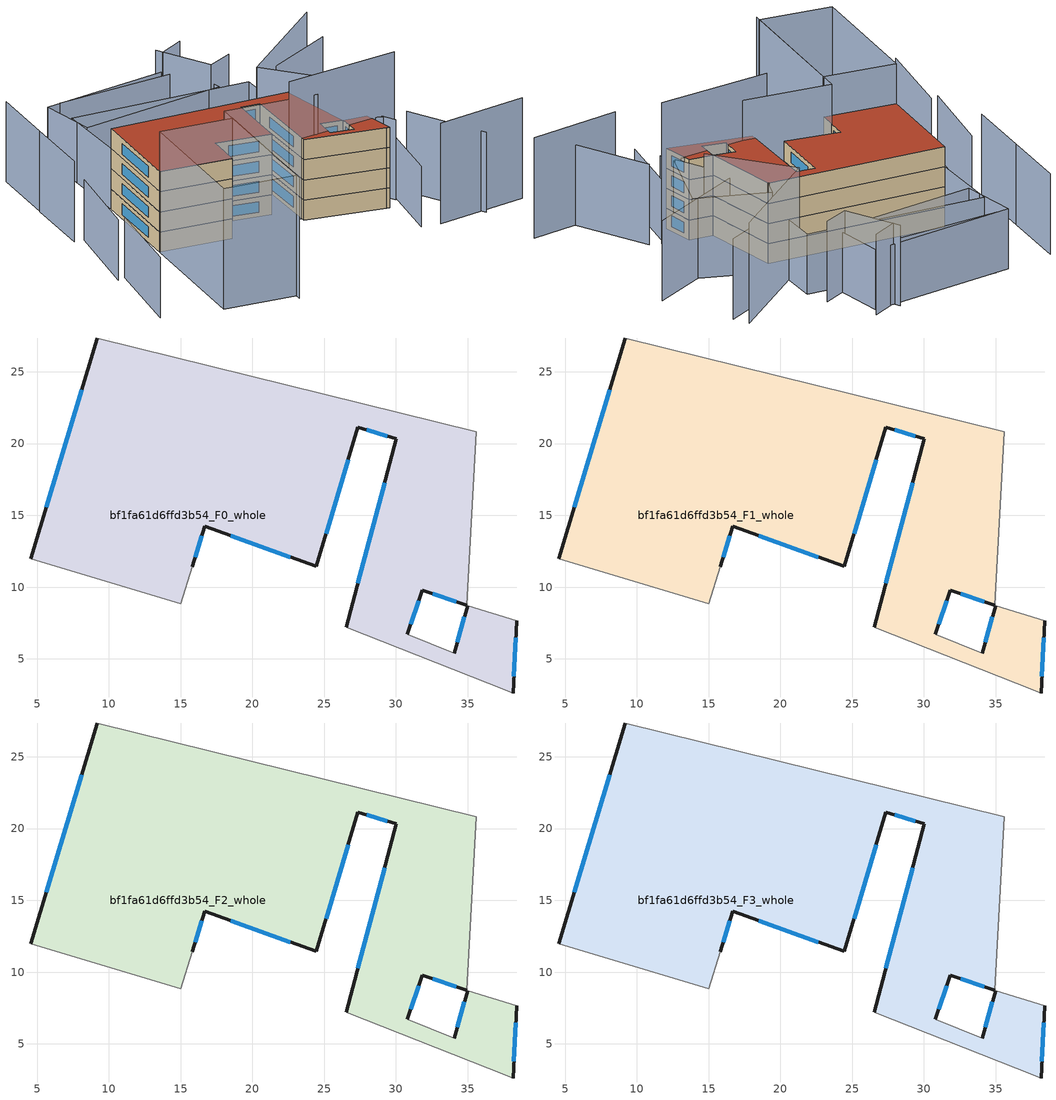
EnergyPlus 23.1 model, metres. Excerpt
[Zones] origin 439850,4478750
bf1fa61d6ffd3b54_F0_whole
 floor ground (EU_floor_Construction): 35.59,20.82 34.95,8.73 31.84,9.79 30.81,6.7 34.08,5.38 35,8.7 38.41,7.66 38.16,2.62 37.77,2.77 26.53,7.2 30.04,20.33 27.35,21.14 24.46,11.44 16.67,14.24 15.82,11.43 15.02,8.83 4.57,11.96 9.2,27.36 z0
 wall outside (EU_wall_Construction): 9.2,27.36 4.57,11.96 / 30.81,6.7 31.84,9.79 34.95,8.73 / 35,8.7 34.08,5.38 / 38.16,2.62 38.41,7.66 / 15.82,11.43 16.67,14.24 24.46,11.44 27.35,21.14 30.04,20.33 26.53,7.2 z0:3
 wall adiabatic (EU_wall_Construction): 34.95,8.73 35.59,20.82 9.2,27.36 / 34.08,5.38 30.81,6.7 / 38.41,7.66 35,8.7 / 26.53,7.2 37.77,2.77 38.16,2.62 / 4.57,11.96 15.02,8.83 15.82,11.43 z0:3
 window (EU_Window_Construction): 8.12,23.75 5.66,15.57 / 32.57,9.54 34.22,8.98 / 31.05,7.42 31.6,9.07 / 34.78,7.92 34.29,6.15 / 38.22,3.8 38.35,6.48 / 29.22,17.25 27.35,10.27 / 27.98,20.95 29.41,20.52 / 25.14,13.71 26.68,18.87 / 18.5,13.58 22.64,12.09 / 16.02,12.09 16.47,13.58 z0.7:2.3
bf1fa61d6ffd3b54_F1_whole
 floor to bf1fa61d6ffd3b54_F0_whole (EU_floor_Construction): 35.59,20.82 34.94,8.73 31.84,9.79 30.81,6.7 34.08,5.38 35,8.7 38.41,7.66 38.16,2.62 37.77,2.77 26.53,7.2 30.04,20.33 27.35,21.14 24.46,11.44 16.67,14.24 15.82,11.43 15.02,8.83 4.57,11.96 9.2,27.36 z3
 wall outside (EU_wall_Construction): 9.2,27.36 4.57,11.96 / 30.81,6.7 31.84,9.79 34.95,8.73 / 35,8.7 34.08,5.38 / 38.16,2.62 38.41,7.66 / 15.82,11.43 16.67,14.24 24.46,11.44 27.35,21.14 30.04,20.33 26.53,7.2 z3:6
 wall adiabatic (EU_wall_Construction): 34.95,8.73 35.59,20.82 9.2,27.36 / 34.08,5.38 30.81,6.7 / 38.41,7.66 35,8.7 / 26.53,7.2 37.77,2.77 38.16,2.62 / 4.57,11.96 15.02,8.83 15.82,11.43 z3:6
 window (EU_Window_Construction): 8.12,23.75 5.66,15.57 / 32.57,9.54 34.22,8.98 / 31.05,7.42 31.6,9.07 / 34.78,7.92 34.29,6.15 / 38.22,3.8 38.35,6.48 / 29.22,17.25 27.35,10.27 / 27.98,20.95 29.41,20.52 / 25.14,13.71 26.68,18.87 / 18.5,13.58 22.64,12.09 / 16.02,12.09 16.47,13.58 z3.7:5.3
bf1fa61d6ffd3b54_F2_whole
 floor to bf1fa61d6ffd3b54_F1_whole (EU_floor_Construction): 35.59,20.82 34.94,8.73 31.84,9.79 30.81,6.7 34.08,5.38 35,8.7 38.41,7.66 38.16,2.62 37.77,2.77 26.53,7.2 30.04,20.33 27.35,21.14 24.46,11.44 16.67,14.24 15.82,11.43 15.02,8.83 4.57,11.96 9.2,27.36 z6
 wall outside (EU_wall_Construction): 9.2,27.36 4.57,11.96 / 30.81,6.7 31.84,9.79 34.95,8.73 / 35,8.7 34.08,5.38 / 38.16,2.62 38.41,7.66 / 15.82,11.43 16.67,14.24 24.46,11.44 27.35,21.14 30.04,20.33 26.53,7.2 z6:9
 wall adiabatic (EU_wall_Construction): 34.95,8.73 35.59,20.82 9.2,27.36 / 34.08,5.38 30.81,6.7 / 38.41,7.66 35,8.7 / 26.53,7.2 37.77,2.77 38.16,2.62 / 4.57,11.96 15.02,8.83 15.82,11.43 z6:9
 window (EU_Window_Construction): 8.12,23.75 5.66,15.57 / 32.57,9.54 34.22,8.98 / 31.05,7.42 31.6,9.07 / 34.78,7.92 34.29,6.15 / 38.22,3.8 38.35,6.48 / 29.22,17.25 27.35,10.27 / 27.98,20.95 29.41,20.52 / 25.14,13.71 26.68,18.87 / 18.5,13.58 22.64,12.09 / 16.02,12.09 16.47,13.58 z6.7:8.3
bf1fa61d6ffd3b54_F3_whole
 floor to bf1fa61d6ffd3b54_F2_whole (EU_floor_Construction): 35.59,20.82 34.94,8.73 31.84,9.79 30.81,6.7 34.08,5.38 35,8.7 38.41,7.66 38.16,2.62 37.77,2.77 26.53,7.2 30.04,20.33 27.35,21.14 24.46,11.44 16.67,14.24 15.82,11.43 15.02,8.83 4.57,11.96 9.2,27.36 z9
 wall outside (EU_wall_Construction): 9.2,27.36 4.57,11.96 / 30.81,6.7 31.84,9.79 34.95,8.73 / 35,8.7 34.08,5.38 / 38.16,2.62 38.41,7.66 / 15.82,11.43 16.67,14.24 24.46,11.44 27.35,21.14 30.04,20.33 26.53,7.2 z9:12
 wall adiabatic (EU_wall_Construction): 34.95,8.73 35.59,20.82 9.2,27.36 / 34.08,5.38 30.81,6.7 / 38.41,7.66 35,8.7 / 26.53,7.2 37.77,2.77 38.16,2.62 / 4.57,11.96 15.02,8.83 15.82,11.43 z9:12
 window (EU_Window_Construction): 8.12,23.75 5.66,15.57 / 32.57,9.54 34.22,8.98 / 31.05,7.42 31.6,9.07 / 34.78,7.92 34.29,6.15 / 38.22,3.8 38.35,6.48 / 29.22,17.25 27.35,10.27 / 27.98,20.95 29.41,20.52 / 25.14,13.71 26.68,18.87 / 18.5,13.58 22.64,12.09 / 16.02,12.09 16.47,13.58 z9.7:11.3
 roof outside (EU_roof_Construction): 38.16,2.62 38.41,7.66 35,8.7 34.08,5.38 30.81,6.7 31.84,9.79 34.95,8.73 35.59,20.82 9.2,27.36 4.57,11.96 15.02,8.83 15.82,11.43 16.67,14.24 24.46,11.44 27.35,21.14 30.04,20.33 26.53,7.2 37.77,2.77 z12
shading: 24.59,7.97 42,6.13 z0:21; 8.59,-12.39 15.81,11.43 / 15.81,11.43 29.21,7.37 / -1.59,-8.33 4.58,11.99 / 4.58,11.99 15.05,8.82 / 15.05,8.82 8.88,-11.51 / 8.88,-11.51 -1.59,-8.33 z0:18; 39.79,-6.06 53.95,-6.78 / 40.04,12.7 33.4,24.81 / 33.4,24.81 50.86,34.37 z0:15; 37.2,-5.05 41.16,5.03 / -4.77,8.54 -10.03,-4.79 / -0.53,21.83 -5.95,8.52 / 31.97,41.18 14.11,43.62 / 35.59,20.82 9.2,27.35 / 9.2,27.35 12.01,38.7 / 12.01,38.7 38.4,32.16 / 38.4,32.16 35.59,20.82 / 34.28,33.53 11.5,34.95 / 11.5,34.95 12.05,43.75 / 12.05,43.75 34.83,42.32 / 34.83,42.32 34.28,33.53 z0:9; 47.03,-7.22 43.52,5.21 / 40.54,4.11 37.17,15.64 / 37.17,15.64 54.8,20.78 / 1.33,33.17 -1.87,22.37 / 37.93,35.82 33.8,34.64 / 33.8,34.64 31.32,43.39 / 51.6,31.84 40.08,28.46 / 4.48,43.76 1.37,33.15 / 35.84,43.55 31.64,42.27 / 46.75,17.87 39.87,5.9 / 39.87,5.9 30.21,11.45 / 30.21,11.45 37.09,23.42 / 37.09,23.42 46.75,17.87 z0:12
[Building]
EU S2 Campaign: North Axis=0; Terrain=City; Solar Distribution=FullExterior
[Site:Location]
Madrid: Latitude=40.5; Longitude=-3.5; Time Zone=1; Elevation=609
[SizingPeriod:WeatherFileDays]
AnnualSizingPeriod: Begin Month=1; Begin Day of Month=1; End Month=12; End Day of Month=31; Day of Week for Start Day=Monday; Use Weather File Daylight Saving Period=No; Use Weather File Rain and Snow Indicators=No
[MATERIAL]
EU_InternalMass_Material: Roughness=MediumRough; Thickness=0.1; Conductivity=1; Density=1800; Specific Heat=900; Thermal Absorptance=0.9; Solar Absorptance=0.7; Visible Absorptance=0.7
[MATERIAL:NOMASS] Roughness=MediumRough; Thermal Absorptance=0.9; Solar Absorptance=0.7; Visible Absorptance=0.7
Name | Thermal Resistance
EU_wall_NoMass | 0.419739
EU_roof_NoMass | 0.352165
EU_floor_NoMass | 0.608284
[WINDOWMATERIAL:SIMPLEGLAZINGSYSTEM]
EU_Window_SimpleGlazing: UFactor=4.8352; Solar Heat Gain Coefficient=0.85; Visible Transmittance=0.85
[CONSTRUCTION]
EU_wall_Construction: EU_wall_NoMass
EU_roof_Construction: EU_roof_NoMass
EU_floor_Construction: EU_floor_NoMass
EU_Window_Construction: EU_Window_SimpleGlazing
EU_InternalMass_Construction: EU_InternalMass_Material
[ZONE] Type=1; Multiplier=1; Ceiling Height=autocalculate; Volume=1180.34; Floor Area=autocalculate; Part of Total Floor Area=Yes
bf1fa61d6ffd3b54_F0_whole; bf1fa61d6ffd3b54_F1_whole; bf1fa61d6ffd3b54_F2_whole; bf1fa61d6ffd3b54_F3_whole
[INTERNALMASS] Construction=EU_InternalMass_Construction; Surface Area=393.487
Name | Zone or ZoneList
bf1fa61d6ffd3b54_F0_whole_EU_InternalMass | bf1fa61d6ffd3b54_F0_whole
bf1fa61d6ffd3b54_F1_whole_EU_InternalMass | bf1fa61d6ffd3b54_F1_whole
bf1fa61d6ffd3b54_F2_whole_EU_InternalMass | bf1fa61d6ffd3b54_F2_whole
bf1fa61d6ffd3b54_F3_whole_EU_InternalMass | bf1fa61d6ffd3b54_F3_whole
[OTHEREQUIPMENT] Fuel Type=Electricity; Design Level Calculation Method=Watts/Area; Power per Zone Floor Area=1; Fraction Latent=0; Fraction Radiant=0; Fraction Lost=0; Carbon Dioxide Generation Rate=0; EndUse Subcategory=EU_Step8_InternalGains
Name | Zone or ZoneList or Space or SpaceList | Schedule
EU_Step8_InternalGain_bf1fa61d6ffd3b54_F0_whole_f000 | bf1fa61d6ffd3b54_F0_whole | EU_Step8_GainSchedule_bf1fa61d6ffd3b54_F0_whole_f000
EU_Step8_InternalGain_bf1fa61d6ffd3b54_F1_whole_f000 | bf1fa61d6ffd3b54_F1_whole | EU_Step8_GainSchedule_bf1fa61d6ffd3b54_F1_whole_f000
EU_Step8_InternalGain_bf1fa61d6ffd3b54_F2_whole_f000 | bf1fa61d6ffd3b54_F2_whole | EU_Step8_GainSchedule_bf1fa61d6ffd3b54_F2_whole_f000
EU_Step8_InternalGain_bf1fa61d6ffd3b54_F3_whole_f000 | bf1fa61d6ffd3b54_F3_whole | EU_Step8_GainSchedule_bf1fa61d6ffd3b54_F3_whole_f000
[ZONEVENTILATION:DESIGNFLOWRATE] Schedule=EU_AlwaysOn; Design Flow Rate Calculation Method=AirChanges/Hour; Air Changes per Hour=0.703302; Ventilation Type=Natural; Fan Pressure Rise=0; Fan Total Efficiency=1; Constant Term Coefficient=1; Temperature Term Coefficient=0; Velocity Term Coefficient=0; Velocity Squared Term Coefficient=0; Minimum Indoor Temperature=-100; Maximum Indoor Temperature=100; Delta Temperature=-100; Minimum Outdoor Temperature=-100; Maximum Outdoor Temperature=100; Maximum Wind Speed=40
Name | Zone or ZoneList or Space or SpaceList
EU_ConstantAir_bf1fa61d6ffd3b54_F0_whole | bf1fa61d6ffd3b54_F0_whole
EU_ConstantAir_bf1fa61d6ffd3b54_F1_whole | bf1fa61d6ffd3b54_F1_whole
EU_ConstantAir_bf1fa61d6ffd3b54_F2_whole | bf1fa61d6ffd3b54_F2_whole
EU_ConstantAir_bf1fa61d6ffd3b54_F3_whole | bf1fa61d6ffd3b54_F3_whole
[HVACTEMPLATE:THERMOSTAT] Constant Heating Setpoint=20; Constant Cooling Setpoint=50
EU_HeatOnly_bf1fa61d6ffd3b54_F0_whole; EU_HeatOnly_bf1fa61d6ffd3b54_F1_whole; EU_HeatOnly_bf1fa61d6ffd3b54_F2_whole; EU_HeatOnly_bf1fa61d6ffd3b54_F3_whole
[HVACTEMPLATE:ZONE:IDEALLOADSAIRSYSTEM] System Availability Schedule=EU_AlwaysOn; Maximum Heating Supply Air Temperature=50; Minimum Cooling Supply Air Temperature=13; Maximum Heating Supply Air Humidity Ratio=0.0156; Minimum Cooling Supply Air Humidity Ratio=0.0077; Heating Limit=NoLimit; Cooling Limit=NoLimit; Heating Availability Schedule=EU_AlwaysOn; Cooling Availability Schedule=EU_CoolingOff; Dehumidification Control Type=ConstantSensibleHeatRatio; Cooling Sensible Heat Ratio=0.7; Dehumidification Setpoint=60; Humidification Control Type=None; Humidification Setpoint=30; Outdoor Air Method=None; Outdoor Air Flow Rate per Person=0.00944; Outdoor Air Flow Rate per Zone Floor Area=0; Outdoor Air Flow Rate per Zone=0; Demand Controlled Ventilation Type=None; Outdoor Air Economizer Type=NoEconomizer; Heat Recovery Type=None; Sensible Heat Recovery Effectiveness=0.7; Latent Heat Recovery Effectiveness=0.65
Name | Template Thermostat
bf1fa61d6ffd3b54_F0_whole | EU_HeatOnly_bf1fa61d6ffd3b54_F0_whole
bf1fa61d6ffd3b54_F1_whole | EU_HeatOnly_bf1fa61d6ffd3b54_F1_whole
bf1fa61d6ffd3b54_F2_whole | EU_HeatOnly_bf1fa61d6ffd3b54_F2_whole
bf1fa61d6ffd3b54_F3_whole | EU_HeatOnly_bf1fa61d6ffd3b54_F3_whole
[SIZING:ZONE] Zone Cooling Design Supply Air Temperature Input Method=SupplyAirTemperature; Zone Cooling Design Supply Air Temperature=13; Zone Heating Design Supply Air Temperature Input Method=SupplyAirTemperature; Zone Heating Design Supply Air Temperature=50; Zone Cooling Design Supply Air Humidity Ratio=0.008; Zone Heating Design Supply Air Humidity Ratio=0.008; Cooling Design Air Flow Method=DesignDay; Cooling Design Air Flow Rate=0; Cooling Minimum Air Flow per Zone Floor Area=0.000762; Cooling Minimum Air Flow=0; Cooling Minimum Air Flow Fraction=0.2; Heating Design Air Flow Method=DesignDay; Heating Design Air Flow Rate=0; Heating Maximum Air Flow per Zone Floor Area=0.002032; Heating Maximum Air Flow=0.141576; Heating Maximum Air Flow Fraction=0.3; Account for Dedicated Outdoor Air System=No; Dedicated Outdoor Air System Control Strategy=NeutralSupplyAir; Dedicated Outdoor Air Low Setpoint Temperature for Design=autosize; Dedicated Outdoor Air High Setpoint Temperature for Design=autosize; Zone Load Sizing Method=Sensible Load Only No Latent Load; Zone Latent Cooling Design Supply Air Humidity Ratio Input Method=HumidityRatioDifference; Zone Cooling Design Supply Air Humidity Ratio Difference=0.005; Zone Latent Heating Design Supply Air Humidity Ratio Input Method=HumidityRatioDifference; Zone Humidification Design Supply Air Humidity Ratio Difference=0.005
bf1fa61d6ffd3b54_F0_whole; bf1fa61d6ffd3b54_F1_whole; bf1fa61d6ffd3b54_F2_whole; bf1fa61d6ffd3b54_F3_whole
[SCHEDULE:CONSTANT]
Name | Hourly Value
EU_AlwaysOn | 1
EU_CoolingOff | 0
[SCHEDULE:FILE] Column Number=1; Rows to Skip at Top=0; Number of Hours of Data=8760; Column Separator=Comma; Interpolate to Timestep=No; Minutes per Item=60; Adjust Schedule for Daylight Savings=Yes
Name | File
EU_Step8_GainSchedule_bf1fa61d6ffd3b54_F0_whole_f000 | ../../schedules/bf1fa61d6ffd3b54/bf1fa61d6ffd3b54_F0_whole_f000_gain.csv
EU_Step8_GainSchedule_bf1fa61d6ffd3b54_F1_whole_f000 | ../../schedules/bf1fa61d6ffd3b54/bf1fa61d6ffd3b54_F1_whole_f000_gain.csv
EU_Step8_GainSchedule_bf1fa61d6ffd3b54_F2_whole_f000 | ../../schedules/bf1fa61d6ffd3b54/bf1fa61d6ffd3b54_F2_whole_f000_gain.csv
EU_Step8_GainSchedule_bf1fa61d6ffd3b54_F3_whole_f000 | ../../schedules/bf1fa61d6ffd3b54/bf1fa61d6ffd3b54_F3_whole_f000_gain.csv
